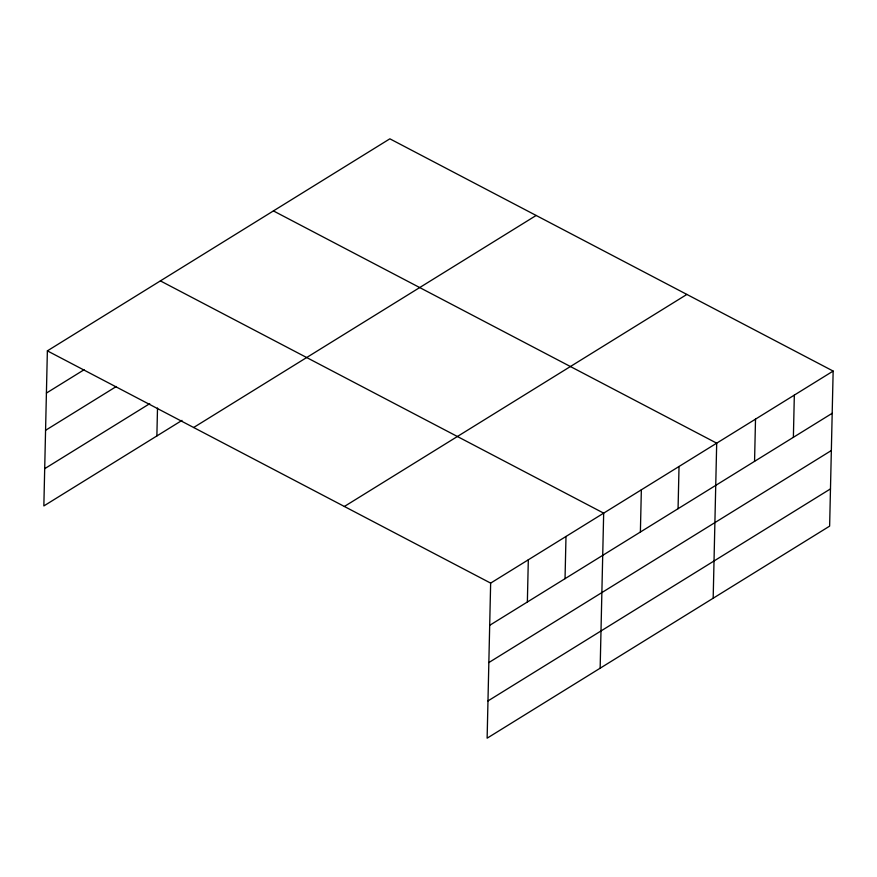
<?xml version="1.0" encoding="UTF-8"?>
<svg xmlns="http://www.w3.org/2000/svg" width="877" height="877" viewBox="0 0 877 877"><rect width="100%" height="100%" fill="white"/><g stroke="black" fill="none" stroke-linecap="round" stroke-linejoin="round"><path stroke-width="1.32" d="M833.15 371.07L490.649 583.117L487.13 738.182L829.631 526.134L833.15 371.07L389.87 138.818L47.369 350.866L43.85 505.93L181.988 420.401M156.873 435.946L157.509 408.024M527.362 602.006L528.316 559.789M565.04 578.677L565.994 536.472M600.153 668.208L603.672 513.144L160.392 280.892M640.385 532.032L641.35 489.815M678.064 508.704L679.028 466.498M713.176 598.235L716.695 443.17L273.427 210.918M754.56 461.346L755.514 419.14M793.378 437.316L794.332 395.11M46.415 393.071L84.082 369.754M45.571 430.311L116.345 386.494M44.694 468.68L149.726 403.661M193.653 427.505L536.154 215.468M344.365 506.478L686.866 294.431M489.684 625.323L832.196 413.286M488.84 662.563L831.352 450.526M487.974 700.931L830.475 488.895M47.369 350.866L490.649 583.117"/></g></svg>
